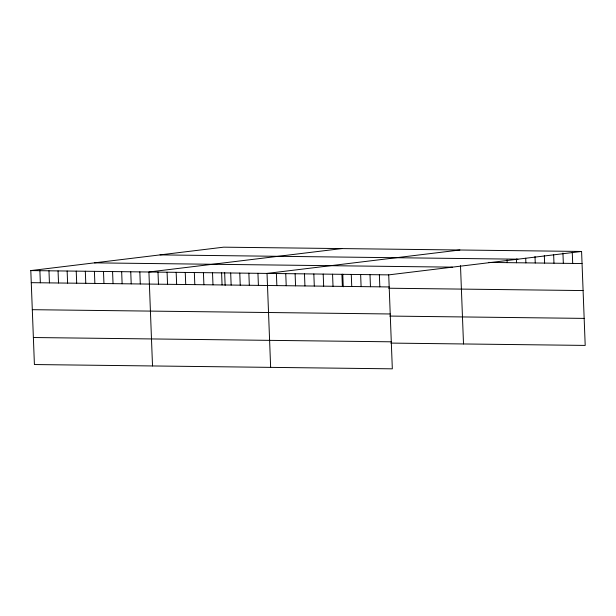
<?xml version="1.0" encoding="UTF-8"?>
<svg xmlns="http://www.w3.org/2000/svg" width="616" height="616" viewBox="0 0 616 616"><rect width="100%" height="100%" fill="white"/><g stroke="black" fill="none" stroke-linecap="round" stroke-linejoin="round"><path stroke-width="0.92" d="M581.589 251.459L388.719 274.875L392.33 368.83L34.411 364.541L30.8 270.586L223.67 247.17L581.589 251.459L585.2 345.414L390.821 343.089M341.78 248.587L148.918 271.995L152.522 365.958M459.898 249.996L267.028 273.412L270.64 367.375M160.021 254.893L517.941 259.182M488.442 262.416L582.058 263.54M94.448 262.855L452.367 267.144M30.8 270.586L388.719 274.875M31.262 282.667L389.189 286.948M388.711 288.226L583.09 290.56M32.302 309.686L390.221 313.975M389.782 316.07L584.16 318.395M33.372 337.522L391.291 341.811M572.264 252.275L572.695 263.425M562.939 253.091L563.332 263.317M553.653 254.839L553.969 263.201M544.328 255.655L544.613 263.086M534.996 256.472L535.25 262.978M525.71 258.22L525.887 262.863M516.385 259.036L516.524 262.755M507.06 259.852L507.168 262.639M460.498 265.681L463.509 343.959M379.364 274.759L379.826 286.84M370 274.644L370.462 286.725M360.637 274.536L361.099 286.617M351.274 274.42L351.744 286.502M342.765 274.174L343.251 286.786M341.918 274.312L342.38 286.394M332.555 274.197L333.017 286.278M323.192 274.089L323.662 286.171M313.837 273.974L314.299 286.055M304.473 273.866L304.935 285.94M295.11 273.75L295.572 285.832M285.747 273.635L286.217 285.716M276.392 273.527L276.853 285.608M257.942 273.304L258.404 285.385M248.856 273.196L249.318 285.277M239.77 273.088L240.232 285.17M230.684 272.98L231.146 285.062M224.655 272.757L225.133 285.37M221.598 272.873L222.06 284.946M212.512 272.757L212.982 284.838M203.426 272.649L203.896 284.731M194.34 272.541L194.81 284.623M185.254 272.434L185.724 284.515M176.168 272.326L176.638 284.407M167.082 272.218L167.552 284.299M157.996 272.11L158.466 284.192M139.832 271.887L140.294 283.968M130.746 271.779L131.208 283.861M121.66 271.671L122.122 283.753M112.574 271.564L113.036 283.645M103.488 271.456L103.95 283.537M94.402 271.348L94.864 283.429M85.316 271.24L85.778 283.314M76.23 271.125L76.692 283.206M67.144 271.017L67.606 283.098M58.058 270.909L58.52 282.99M48.972 270.801L49.434 282.883M39.886 270.694L40.348 282.775"/></g></svg>
